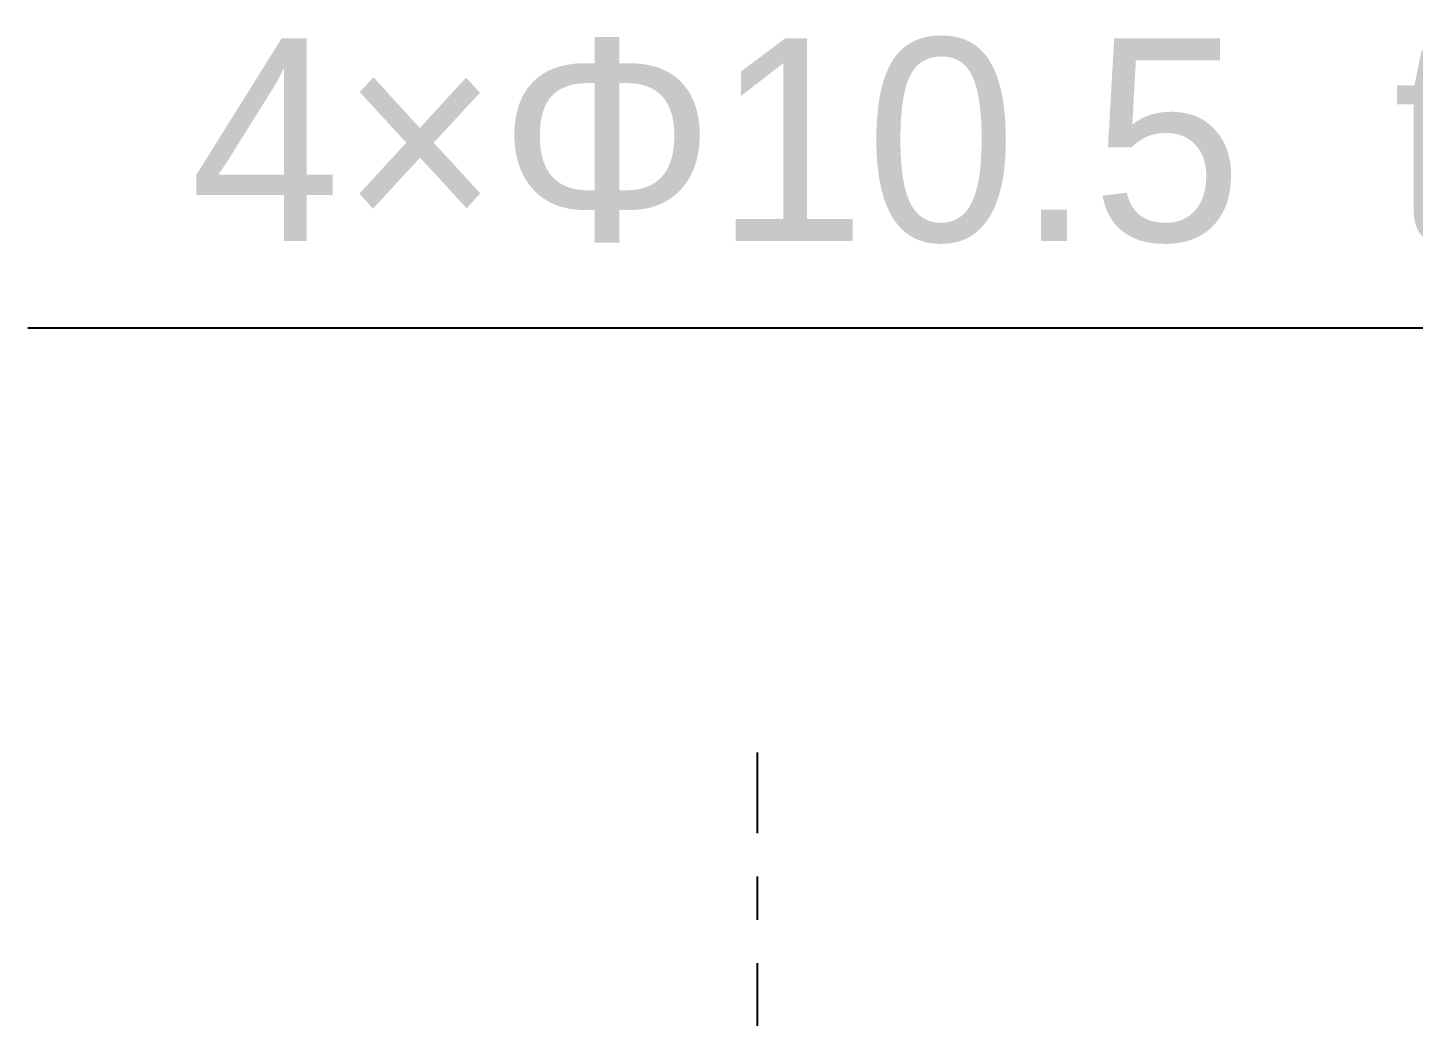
# Model space of a CAD drawing. Header units: millimetres. Extents: x 4086 to 8300, y 123 to 1549.
# Drawn here: x 6850.05 to 6897.92, y 1021.8 to 1055.96 of the extents above; entities that cross this region are included whole.
import ezdxf
from ezdxf import colors
from ezdxf.entities.mleader import LeaderData, LeaderLine
from ezdxf.math import Vec2, Vec3

# ---------------------------------------------------------------- set-up
doc = ezdxf.new("R2010")
doc.units = ezdxf.units.MM
doc.linetypes.add('CENTER', pattern=[0.6, 0.375, -0.075, 0.075, -0.075])
doc.layers.add('中心线', color=7, linetype='Continuous')
doc.layers.add('多重引线', color=7, linetype='Continuous')
doc.styles.add('思源黑', font='SourceHanSansCN-Normal.ttf')

msp = doc.modelspace()

# ---------------------------------------------------------------- linework, layer by layer
at = {"layer": '中心线', "linetype": 'CENTER', "ltscale": 20}
msp.add_line((6875.264, 980.1318), (6875.264, 1030.9093), dxfattribs=at)

# ---------------------------------------------------------------- leaders
at = {"layer": '多重引线'}
ml = msp.add_multileader_mtext('Standard', dxfattribs=at)
ml.set_content('\\pxqc;4×{\\C256;Φ10.5\\A1;  \\fSource Han Sans CN Normal|b0|i0|c0|p34;\\C7;through}', style='思源黑')
ml.set_leader_properties()
ml.build(insert=Vec2(0, 0))
ml.multileader.update_dxf_attribs({"text_left_attachment_type": 5, "text_right_attachment_type": 5, "dogleg_length": 10, "arrow_head_size": 7.5})
ctx = ml.context
ctx.base_point, ctx.char_height, ctx.arrow_head_size, ctx.landing_gap_size, ctx.plane_origin = Vec3(6850.0391, 1045.5794), 7, 7.5, 2.5, Vec3(7242.7271, 1039.0157)
ctx.left_attachment, ctx.right_attachment, ctx.text_align_type = 5, 5, 1
notes = []
notes.append((ctx, [(1, (1, 1, 0), (6944.5828, 1045.5794), (-1, 0), 10, [(1, [(6972.764, 1025.043)], 0, [])])]))
ctx.mtext.insert, ctx.mtext.alignment, ctx.mtext.flow_direction = Vec3(6892.311, 1055.5917), 2, 5
for ctx, leaders in notes:
    for number, flags, end, landing, length, lines in leaders:
        leader = LeaderData()
        leader.index, (leader.has_last_leader_line, leader.has_dogleg_vector, leader.attachment_direction) = number, flags
        leader.last_leader_point, leader.dogleg_vector, leader.dogleg_length = Vec3(end), Vec3(landing), length
        for number, points, colour, breaks in lines:
            line = LeaderLine()
            line.index, line.vertices, line.color, line.breaks = number, Vec3.list(points), colors.encode_raw_color(colour), breaks
            leader.lines.append(line)
        ctx.leaders.append(leader)

doc.saveas('drawing.dxf')
